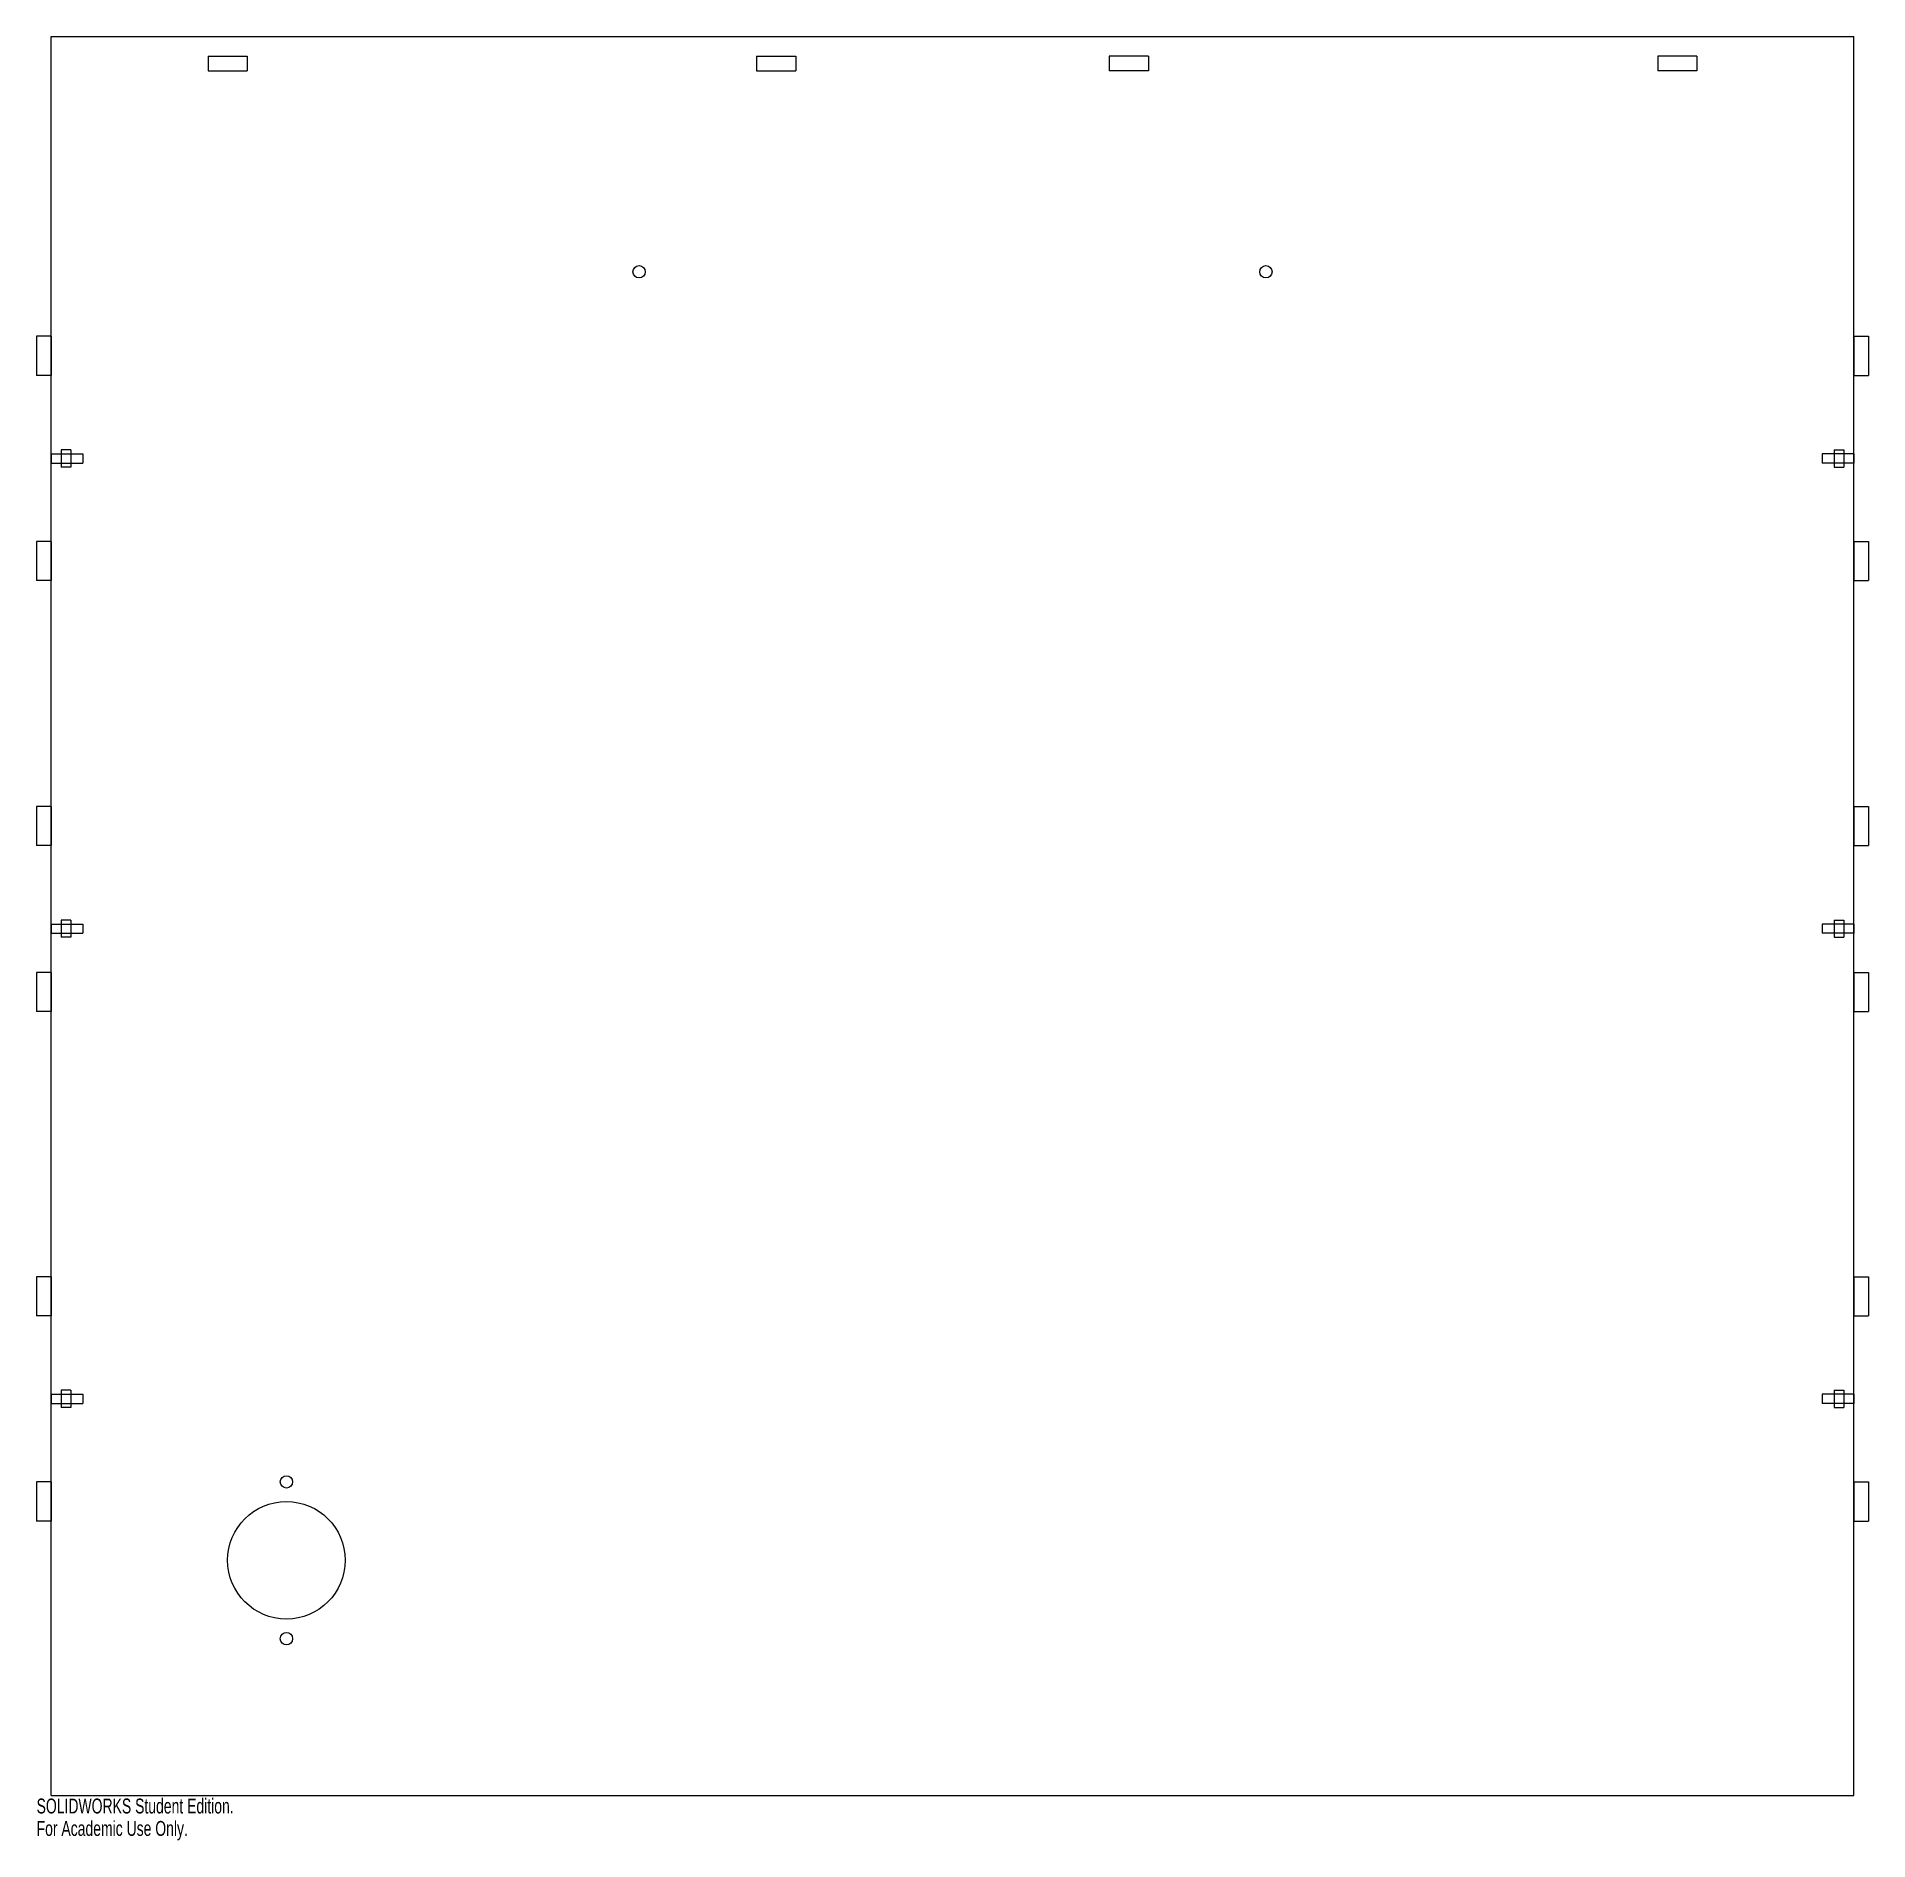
# Model space of a CAD drawing. Header units: inches. Extents: x -0.2 to 23.2, y -0.6 to 22.4.
import ezdxf

# ---------------------------------------------------------------- set-up
doc = ezdxf.new("R2010")
doc.units = ezdxf.units.IN
doc.header["$MEASUREMENT"] = 0
doc.styles.add('SLDTEXTSTYLE0', font='TXT', dxfattribs={"width": 0.7})

msp = doc.modelspace()

# ---------------------------------------------------------------- linework, layer by layer
at = {"color": 7, "linetype": 'Continuous'}
for p, q in [((0, 0), (0, 22.44)), ((0, 22.44), (23, 22.44)), ((23, 0), (23, 22.44)), ((2, 22.19), (2.5, 22.19)), ((2, 22.19), (2, 22.003)), ((2, 22.003), (2.5, 22.003)), ((2.5, 22.19), (2.5, 22.003)), ((9, 22.19), (9.5, 22.19)), ((9, 22.19), (9, 22.003)), ((9, 22.003), (9.5, 22.003)), ((9.5, 22.19), (9.5, 22.003)), ((13.5, 22.19), (13.5, 22.003)), ((14, 22.19), (13.5, 22.19)), ((14, 22.003), (13.5, 22.003)), ((14, 22.19), (14, 22.003)), ((20.5, 22.19), (20.5, 22.003)), ((21, 22.19), (20.5, 22.19)), ((21, 22.003), (20.5, 22.003)), ((21, 22.19), (21, 22.003)), ((-0.188, 18.618), (-0.188, 18.118)), ((0, 18.618), (-0.188, 18.618)), ((0, 18.618), (0, 18.118)), ((23, 18.618), (23.188, 18.618)), ((23, 18.618), (23, 18.118)), ((23.188, 18.618), (23.188, 18.118)), ((0, 18.118), (-0.188, 18.118)), ((23, 18.118), (23.188, 18.118)), ((0, 17.118), (0, 17)), ((0, 17.118), (0.4, 17.118)), ((0.125, 17.169), (0.125, 16.949)), ((0.25, 17.169), (0.125, 17.169)), ((0.25, 17.169), (0.25, 16.949)), ((0.4, 17.118), (0.4, 17)), ((23, 17.118), (22.6, 17.118)), ((22.6, 17.118), (22.6, 17)), ((22.75, 17.169), (22.875, 17.169)), ((22.75, 17.169), (22.75, 16.949)), ((22.875, 17.169), (22.875, 16.949)), ((23, 17.118), (23, 17)), ((0, 17), (0.4, 17)), ((0.25, 16.949), (0.125, 16.949)), ((23, 17), (22.6, 17)), ((22.75, 16.949), (22.875, 16.949)), ((-0.188, 16), (-0.188, 15.5)), ((0, 16), (-0.188, 16)), ((0, 16), (0, 15.5)), ((23, 16), (23.188, 16)), ((23, 16), (23, 15.5)), ((23.188, 16), (23.188, 15.5)), ((0, 15.5), (-0.188, 15.5)), ((23, 15.5), (23.188, 15.5)), ((-0.188, 12.618), (-0.188, 12.118)), ((0, 12.618), (-0.188, 12.618)), ((0, 12.618), (0, 12.118)), ((23, 12.618), (23.188, 12.618)), ((23, 12.618), (23, 12.118)), ((23.188, 12.618), (23.188, 12.118)), ((0, 12.118), (-0.188, 12.118)), ((23, 12.118), (23.188, 12.118)), ((0, 11.118), (0, 11)), ((0, 11.118), (0.4, 11.118)), ((0, 11), (0.4, 11)), ((0.125, 11.169), (0.125, 10.949)), ((0.25, 11.169), (0.125, 11.169)), ((0.25, 11.169), (0.25, 10.949)), ((0.4, 11.118), (0.4, 11)), ((23, 11.118), (22.6, 11.118)), ((22.6, 11.118), (22.6, 11)), ((23, 11), (22.6, 11)), ((22.75, 11.169), (22.875, 11.169)), ((22.75, 11.169), (22.75, 10.949)), ((22.875, 11.169), (22.875, 10.949)), ((23, 11.118), (23, 11)), ((0.25, 10.949), (0.125, 10.949)), ((22.75, 10.949), (22.875, 10.949)), ((-0.188, 10.5), (-0.188, 10)), ((0, 10.5), (-0.188, 10.5)), ((0, 10.5), (0, 10)), ((23, 10.5), (23.188, 10.5)), ((23, 10.5), (23, 10)), ((23.188, 10.5), (23.188, 10)), ((0, 10), (-0.188, 10)), ((23, 10), (23.188, 10)), ((-0.188, 6.618), (-0.188, 6.118)), ((0, 6.618), (-0.188, 6.618)), ((0, 6.618), (0, 6.118)), ((23, 6.618), (23.188, 6.618)), ((23, 6.618), (23, 6.118)), ((23.188, 6.618), (23.188, 6.118)), ((0, 6.118), (-0.188, 6.118)), ((23, 6.118), (23.188, 6.118)), ((0.125, 5.169), (0.125, 4.949)), ((0.25, 5.169), (0.125, 5.169)), ((0.25, 5.169), (0.25, 4.949)), ((22.75, 5.169), (22.875, 5.169)), ((22.75, 5.169), (22.75, 4.949)), ((22.875, 5.169), (22.875, 4.949)), ((0, 5.118), (0, 5)), ((0, 5.118), (0.4, 5.118)), ((0, 5), (0.4, 5)), ((0.25, 4.949), (0.125, 4.949)), ((0.4, 5.118), (0.4, 5)), ((23, 5.118), (22.6, 5.118)), ((22.6, 5.118), (22.6, 5)), ((23, 5), (22.6, 5)), ((22.75, 4.949), (22.875, 4.949)), ((23, 5.118), (23, 5)), ((-0.188, 4), (-0.188, 3.5)), ((0, 4), (-0.188, 4)), ((0, 4), (0, 3.5)), ((23, 4), (23.188, 4)), ((23, 4), (23, 3.5)), ((23.188, 4), (23.188, 3.5)), ((0, 3.5), (-0.188, 3.5)), ((23, 3.5), (23.188, 3.5)), ((0, 0), (23, 0))]:
    msp.add_line(p, q, dxfattribs=at)
for centre, radius in [((7.5, 19.44), 0.0787), ((15.5, 19.44), 0.0787), ((3, 4), 0.0787), ((3, 3), 0.75), ((3, 2), 0.0787)]:
    msp.add_circle(centre, radius, dxfattribs=at)

# ---------------------------------------------------------------- texts
at = {"color": 7, "linetype": 'Continuous', "char_height": 0.1903, "attachment_point": 1, "style": 'SLDTEXTSTYLE0'}
for s, insert in [('SOLIDWORKS Student Edition.', (-0.188, -0.04)), ('For Academic Use Only.', (-0.188, -0.326))]:
    msp.add_mtext(s, dxfattribs=dict(at, insert=insert))

doc.saveas('drawing.dxf')
